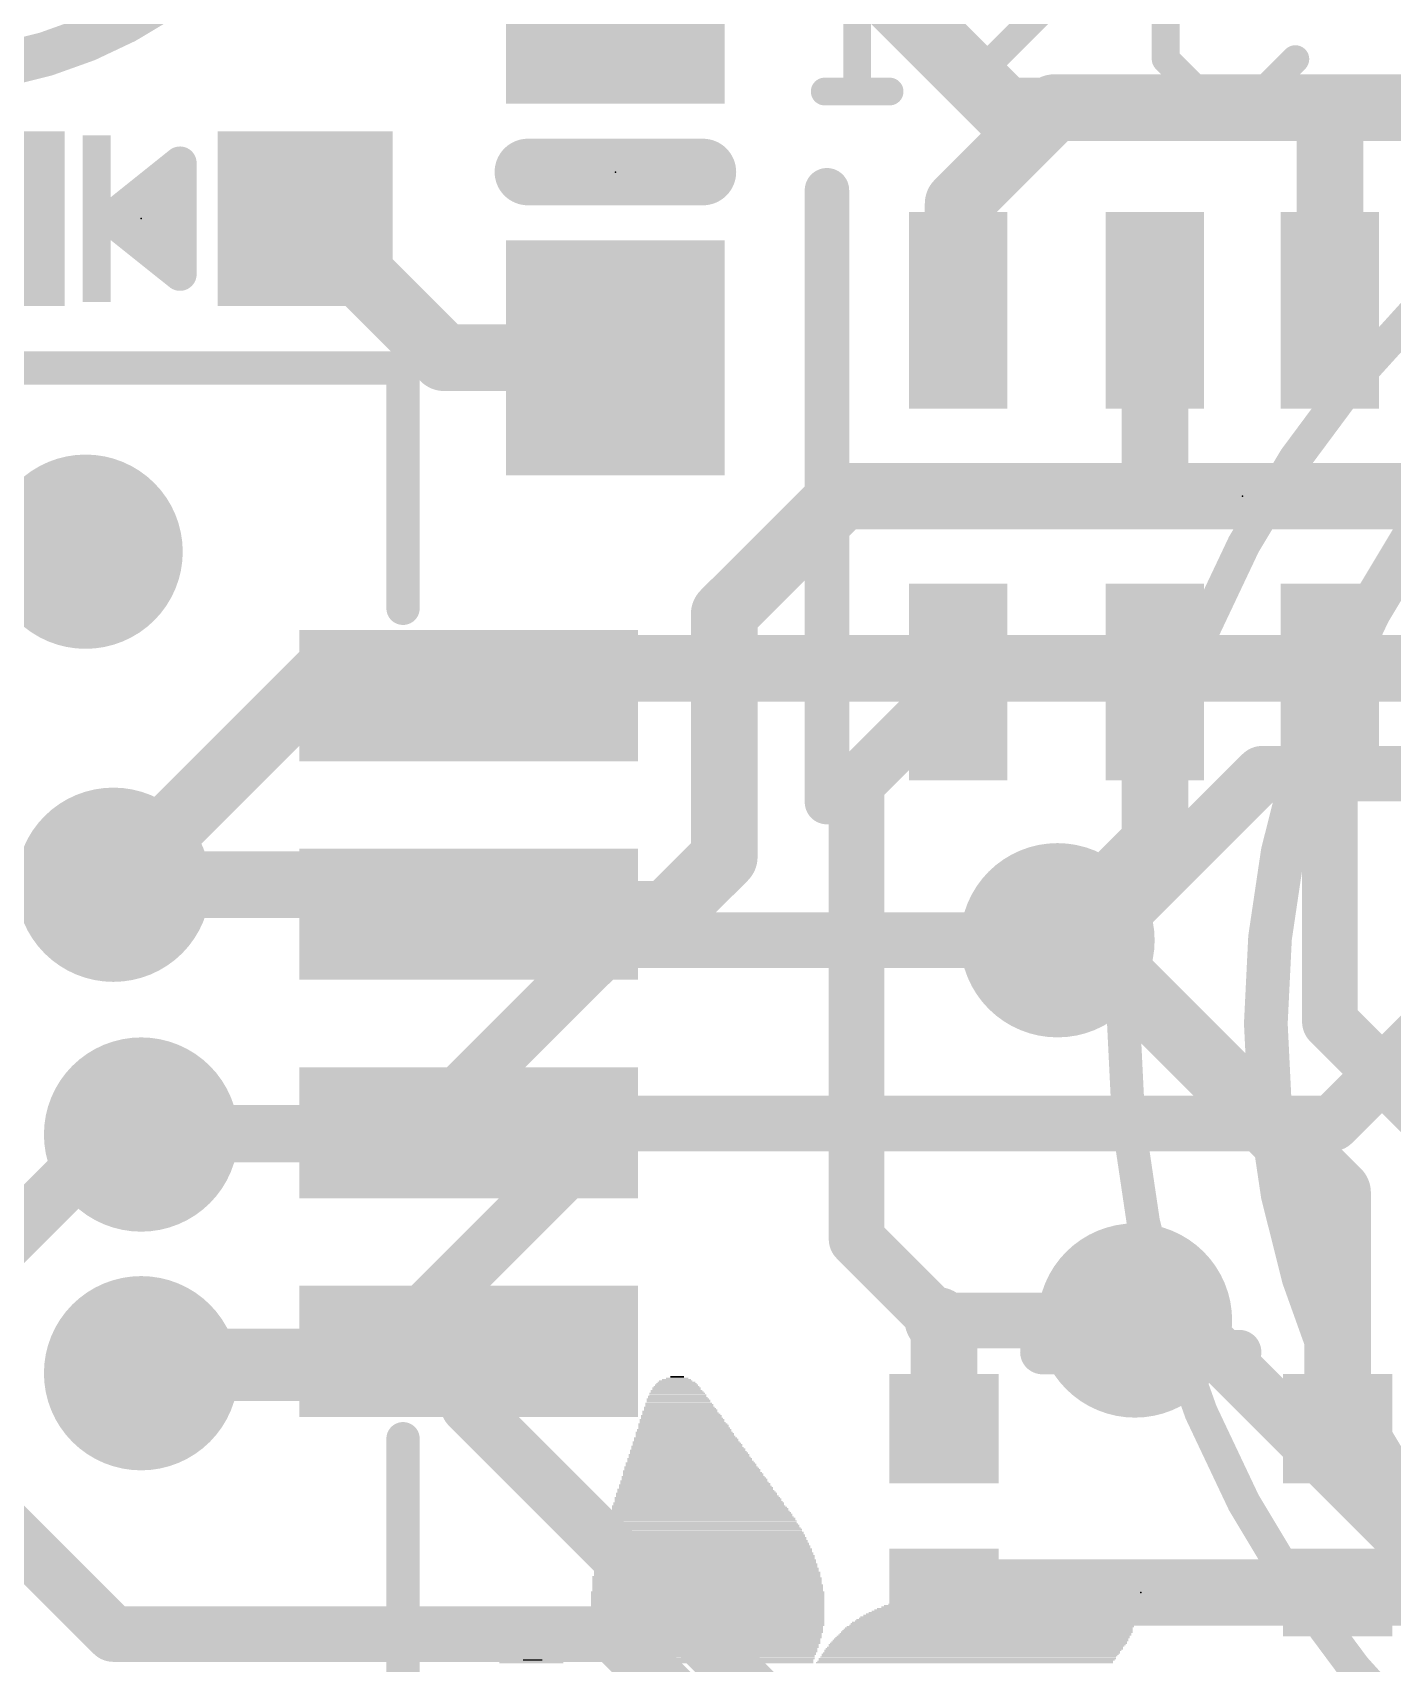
# Model space of a CAD drawing. Extents: x -0.1 to 25.5, y -0.1 to 17.9.
# Drawn here: x 3.06 to 9.28, y 5.96 to 13.42 of the extents above; entities that cross this region are included whole.
import ezdxf

# ---------------------------------------------------------------- set-up
doc = ezdxf.new("R2010")
doc.units = 0
for name, color, linetype in [('1', 12, 'CONTINUOUS'), ('16', 5, 'CONTINUOUS'), ('18', 110, 'CONTINUOUS'), ('21', 40, 'CONTINUOUS'), ('22', 6, 'CONTINUOUS'), ('23', 40, 'CONTINUOUS')]:
    doc.layers.add(name, color=color, linetype=linetype)

# ---------------------------------------------------------------- blocks, each defined once
blk = doc.blocks.new('RECT')
blk.add_solid([(-0.5, -0.5), (0.5, -0.5), (-0.5, 0.5), (0.5, 0.5)])
blk = doc.blocks.new('ROUNDV')
at = {"const_width": 0.5}
blk.add_lwpolyline([(0, -0.25, 1), (0, 0.25, 1), (0, -0.25)], format="xyb", dxfattribs=at)

msp = doc.modelspace()

# ---------------------------------------------------------------- linework, layer by layer
at = {"layer": '1'}
for points, const_width in [([(6.9376, 13.6364), (7.5671, 13.0069)], 0.3048), ([(7.7318, 13.081), (7.5671, 12.9164)], 0.3048), ([(8.9154, 13.081), (7.7318, 13.081)], 0.3048), ([(11.176, 13.081), (8.9154, 13.081)], 0.3048), ([(8.9928, 13.0036), (8.9154, 13.081)], 0.3048), ([(7.5671, 13.0069), (7.5671, 12.9164)], 0.3048), ([(8.9928, 12.153), (8.9928, 13.0036)], 0.3048), ([(7.5671, 12.9164), (7.2928, 12.6421)], 0.3048), ([(7.2928, 12.6421), (7.2928, 12.153)], 0.3048), ([(4.306, 12.573), (4.9426, 11.9364)], 0.3048), ([(8.1928, 12.153), (8.1928, 11.303)], 0.3048), ([(5.7252, 11.9364), (4.9426, 11.9364)], 0.3048), ([(6.223, 10.7645), (6.7615, 11.303)], 0.3048), ([(6.7615, 11.303), (8.1928, 11.303)], 0.3048), ([(9.8928, 11.303), (8.1928, 11.303)], 0.3048), ([(6.223, 9.652), (6.223, 10.7645)], 0.3048), ([(8.1928, 10.453), (8.1928, 9.7168)], 0.3048), ([(7.2928, 10.453), (6.828, 9.9882)], 0.254), ([(8.9928, 10.453), (8.9928, 9.63)], 0.254), ([(6.828, 9.9882), (6.828, 7.904)], 0.254), ([(7.747, 9.271), (8.1928, 9.7168)], 0.3048), ([(5.961, 9.39), (6.223, 9.652)], 0.3048), ([(8.9928, 9.63), (8.9928, 9.63)], 0.254), ([(8.9928, 9.63), (8.9928, 8.8981)], 0.254), ([(4.919, 9.525), (3.429, 9.525)], 0.3048), ([(5.054, 9.39), (4.919, 9.525)], 0.3048), ([(5.054, 9.39), (5.961, 9.39)], 0.3048), ([(7.747, 9.271), (7.874, 9.271)], 0.3048), ([(9.028, 8.117), (7.874, 9.271)], 0.3048), ([(9.8887, 8.0022), (8.9928, 8.8981)], 0.254), ([(3.564, 8.39), (3.556, 8.382)], 0.254), ([(5.054, 8.39), (3.564, 8.39)], 0.254), ([(9.028, 7.0365), (9.028, 8.117)], 0.3048), ([(6.828, 7.904), (7.2009, 7.5311)], 0.254), ([(7.228, 7.504), (7.2009, 7.5311)], 0.3048), ([(7.2009, 7.5311), (8.1014, 7.5311)], 0.254), ([(7.228, 7.504), (7.228, 7.0365)], 0.3048), ([(5.054, 7.39), (5.054, 7.366)], 0.3048), ([(3.556, 7.2898), (3.6322, 7.366)], 0.254), ([(3.6322, 7.366), (5.054, 7.366)], 0.254), ([(5.054, 7.366), (5.054, 7.139)], 0.254), ([(5.054, 7.139), (6.6565, 5.5365)], 0.254), ([(9.028, 6.2865), (7.228, 6.2865)], 0.3048), ([(9.028, 6.2865), (9.9695, 6.2865)], 0.3048)]:
    msp.add_lwpolyline(points, dxfattribs=dict(at, const_width=const_width))
for points, const_width in [([(7.7318, 13.1572, 1), (7.7318, 13.0048)], 0.1524), ([(7.7856, 13.0271, 1), (7.6779, 13.1349)], 0.1524), ([(8.9154, 13.1572, 1), (8.9154, 13.0048)], 0.1524), ([(8.9693, 13.1349, 1), (8.8615, 13.0271)], 0.1524), ([(8.9154, 13.0048, 1), (8.9154, 13.1572)], 0.1524), ([(7.6433, 13.0069, 1), (7.4909, 13.0069)], 0.1524), ([(7.5133, 12.953, 1), (7.621, 13.0607)], 0.1524), ([(9.069, 13.0036, 1), (8.9166, 13.0036)], 0.1524), ([(8.9389, 12.9497, 1), (9.0467, 13.0575)], 0.1524), ([(7.621, 12.8625, 1), (7.5133, 12.9703)], 0.1524), ([(7.4909, 12.9164, 1), (7.6433, 12.9164)], 0.1524), ([(7.5133, 12.9703, 1), (7.621, 12.8625)], 0.1524), ([(7.369, 12.6421, 1), (7.2166, 12.6421)], 0.1524), ([(7.2389, 12.6959, 1), (7.3467, 12.5882)], 0.1524), ([(4.3599, 12.6269, 1), (4.2521, 12.5191)], 0.1524), ([(8.269, 12.153, 1), (8.1166, 12.153)], 0.1524), ([(7.2166, 12.153, 1), (7.369, 12.153)], 0.1524), ([(8.9166, 12.153, 1), (9.069, 12.153)], 0.1524), ([(4.9426, 12.0126, 1), (4.9426, 11.8602)], 0.1524), ([(4.8888, 11.8825, 1), (4.9965, 11.9902)], 0.1524), ([(5.7252, 11.8602, 1), (5.7252, 12.0126)], 0.1524), ([(6.7615, 11.3792, 1), (6.7615, 11.2268)], 0.1524), ([(6.8154, 11.2491, 1), (6.7076, 11.3569)], 0.1524), ([(8.1928, 11.3792, 1), (8.1928, 11.2268)], 0.1524), ([(8.1928, 11.2268, 1), (8.1928, 11.3792)], 0.1524), ([(8.1166, 11.303, 1), (8.269, 11.303)], 0.1524), ([(6.2992, 10.7645, 1), (6.1468, 10.7645)], 0.1524), ([(6.1691, 10.8184, 1), (6.2769, 10.7106)], 0.1524), ([(8.269, 10.453, 1), (8.1166, 10.453)], 0.1524), ([(7.3377, 10.4081, 1), (7.2479, 10.4979)], 0.127), ([(9.0563, 10.453, 1), (8.9293, 10.453)], 0.127), ([(6.8915, 9.9882, 1), (6.7645, 9.9882)], 0.127), ([(6.7831, 10.0331, 1), (6.8729, 9.9433)], 0.127), ([(8.2467, 9.6629, 1), (8.1389, 9.7707)], 0.1524), ([(6.2769, 9.5981, 1), (6.1691, 9.7059)], 0.1524), ([(8.1166, 9.7168, 1), (8.269, 9.7168)], 0.1524), ([(6.1468, 9.652, 1), (6.2992, 9.652)], 0.1524), ([(9.0563, 9.63, 1), (8.9293, 9.63)], 0.127), ([(8.9479, 9.6749, 1), (9.0377, 9.5851)], 0.127), ([(9.0377, 9.5851, 1), (8.9479, 9.6749)], 0.127), ([(3.429, 9.6012, 1), (3.429, 9.4488)], 0.1524), ([(4.9729, 9.5789, 1), (4.8651, 9.4711)], 0.1524), ([(4.919, 9.4488, 1), (4.919, 9.6012)], 0.1524), ([(8.9293, 9.63, 1), (9.0563, 9.63)], 0.127), ([(5.054, 9.4662, 1), (5.054, 9.3138)], 0.1524), ([(5.0001, 9.3361, 1), (5.1079, 9.4439)], 0.1524), ([(5.9071, 9.4439, 1), (6.0149, 9.3361)], 0.1524), ([(5.961, 9.3138, 1), (5.961, 9.4662)], 0.1524), ([(7.747, 9.3472, 1), (7.747, 9.1948)], 0.1524), ([(7.9279, 9.3249, 1), (7.8201, 9.2171)], 0.1524), ([(7.874, 9.1948, 1), (7.874, 9.3472)], 0.1524), ([(7.6931, 9.3249, 1), (7.8009, 9.2171)], 0.1524), ([(9.0377, 8.943, 1), (8.9479, 8.8532)], 0.127), ([(8.9293, 8.8981, 1), (9.0563, 8.8981)], 0.127), ([(3.564, 8.4535, 1), (3.564, 8.3265)], 0.127), ([(3.6089, 8.3451, 1), (3.5191, 8.4349)], 0.127), ([(5.054, 8.3265, 1), (5.054, 8.4535)], 0.127), ([(3.5111, 8.4269, 1), (3.6009, 8.3371)], 0.127), ([(9.1042, 8.117, 1), (8.9518, 8.117)], 0.1524), ([(8.9741, 8.0631, 1), (9.0819, 8.1709)], 0.1524), ([(6.8729, 7.9489, 1), (6.7831, 7.8591)], 0.127), ([(6.7645, 7.904, 1), (6.8915, 7.904)], 0.127), ([(7.2548, 7.585, 1), (7.147, 7.4772)], 0.1524), ([(7.2009, 7.5946, 1), (7.2009, 7.4676)], 0.127), ([(7.3042, 7.504, 1), (7.1518, 7.504)], 0.1524), ([(7.156, 7.4862, 1), (7.2458, 7.576)], 0.127), ([(7.1741, 7.4501, 1), (7.2819, 7.5579)], 0.1524), ([(8.1014, 7.4676, 1), (8.1014, 7.5946)], 0.127), ([(5.1302, 7.39, 1), (4.9778, 7.39)], 0.1524), ([(3.6322, 7.4295, 1), (3.6322, 7.3025)], 0.127), ([(3.6771, 7.3211, 1), (3.5873, 7.4109)], 0.127), ([(5.1175, 7.366, 1), (4.9905, 7.366)], 0.127), ([(5.054, 7.3025, 1), (5.054, 7.4295)], 0.127), ([(3.5111, 7.3347, 1), (3.6009, 7.2449)], 0.127), ([(4.9778, 7.366, 1), (5.1302, 7.366)], 0.1524), ([(5.0989, 7.1839, 1), (5.0091, 7.0941)], 0.127), ([(4.9905, 7.139, 1), (5.1175, 7.139)], 0.127), ([(7.1518, 7.0365, 1), (7.3042, 7.0365)], 0.1524), ([(8.9518, 7.0365, 1), (9.1042, 7.0365)], 0.1524), ([(7.228, 6.3627, 1), (7.228, 6.2103)], 0.1524), ([(9.028, 6.3627, 1), (9.028, 6.2103)], 0.1524), ([(9.028, 6.2103, 1), (9.028, 6.3627)], 0.1524)]:
    msp.add_lwpolyline(points, format="xyb", dxfattribs=dict(at, const_width=const_width))
at = {"layer": '16'}
for points, const_width in [([(3.429, 9.525), (4.4196, 10.5156)], 0.3048), ([(4.4196, 10.5156), (20.0405, 10.5156)], 0.3048), ([(8.6834, 10.033), (8.0484, 9.398)], 0.254), ([(8.6834, 10.033), (20.2404, 10.033)], 0.254), ([(7.747, 9.271), (7.874, 9.398)], 0.254), ([(8.0484, 9.398), (7.874, 9.398)], 0.254), ([(5.715, 9.271), (4.826, 8.382)], 0.254), ([(5.715, 9.271), (7.747, 9.271)], 0.254), ([(9.779, 9.2075), (9.0043, 8.4328)], 0.254), ([(3.429, 8.382), (2.7813, 7.7343)], 0.254), ([(3.556, 8.382), (3.429, 8.382)], 0.254), ([(3.556, 8.382), (4.826, 8.382)], 0.254), ([(5.715, 8.4328), (4.572, 7.2898)], 0.254), ([(9.0043, 8.4328), (5.715, 8.4328)], 0.254), ([(8.1014, 7.5311), (8.3339, 7.5311)], 0.254), ([(9.675, 6.19), (8.3339, 7.5311)], 0.254), ([(4.572, 7.2898), (3.556, 7.2898)], 0.254), ([(2.7813, 6.7437), (3.429, 6.096)], 0.254), ([(3.429, 6.096), (5.715, 6.096)], 0.254), ([(5.715, 6.096), (7.62, 4.191)], 0.254)]:
    msp.add_lwpolyline(points, dxfattribs=dict(at, const_width=const_width))
for points, const_width in [([(4.4196, 10.5918, 1), (4.4196, 10.4394)], 0.1524), ([(4.4735, 10.4617, 1), (4.3657, 10.5695)], 0.1524), ([(8.6834, 10.0965, 1), (8.6834, 9.9695)], 0.127), ([(8.7283, 9.9881, 1), (8.6385, 10.0779)], 0.127), ([(3.3751, 9.5789, 1), (3.4829, 9.4711)], 0.1524), ([(7.874, 9.4615, 1), (7.874, 9.3345)], 0.127), ([(7.9189, 9.3531, 1), (7.8291, 9.4429)], 0.127), ([(8.0035, 9.4429, 1), (8.0933, 9.3531)], 0.127), ([(8.0484, 9.3345, 1), (8.0484, 9.4615)], 0.127), ([(5.715, 9.3345, 1), (5.715, 9.2075)], 0.127), ([(5.7599, 9.2261, 1), (5.6701, 9.3159)], 0.127), ([(7.7021, 9.3159, 1), (7.7919, 9.2261)], 0.127), ([(7.747, 9.2075, 1), (7.747, 9.3345)], 0.127), ([(3.429, 8.4455, 1), (3.429, 8.3185)], 0.127), ([(3.4739, 8.3371, 1), (3.3841, 8.4269)], 0.127), ([(3.556, 8.4455, 1), (3.556, 8.3185)], 0.127), ([(3.556, 8.3185, 1), (3.556, 8.4455)], 0.127), ([(4.826, 8.3185, 1), (4.826, 8.4455)], 0.127), ([(5.715, 8.4963, 1), (5.715, 8.3693)], 0.127), ([(5.7599, 8.3879, 1), (5.6701, 8.4777)], 0.127), ([(8.9594, 8.4777, 1), (9.0492, 8.3879)], 0.127), ([(9.0043, 8.3693, 1), (9.0043, 8.4963)], 0.127), ([(4.7811, 8.4269, 1), (4.8709, 8.3371)], 0.127), ([(8.1014, 7.5946, 1), (8.1014, 7.4676)], 0.127), ([(8.3788, 7.576, 1), (8.289, 7.4862)], 0.127), ([(8.3339, 7.4676, 1), (8.3339, 7.5946)], 0.127), ([(3.556, 7.3533, 1), (3.556, 7.2263)], 0.127), ([(4.5271, 7.3347, 1), (4.6169, 7.2449)], 0.127), ([(4.572, 7.2263, 1), (4.572, 7.3533)], 0.127), ([(3.429, 6.1595, 1), (3.429, 6.0325)], 0.127), ([(3.3841, 6.0511, 1), (3.4739, 6.1409)], 0.127), ([(5.7599, 6.1409, 1), (5.6701, 6.0511)], 0.127), ([(5.715, 6.0325, 1), (5.715, 6.1595)], 0.127)]:
    msp.add_lwpolyline(points, format="xyb", dxfattribs=dict(at, const_width=const_width))
at = {"layer": '21'}
for points, const_width in [([(2.54, 13.24, 1), (2.54, 17.24, 1), (2.54, 13.24)], 0.2032), ([(8.2643, 13.3254, 1), (8.2194, 13.2805)], 0.0635), ([(8.8574, 13.2805, 1), (8.8125, 13.3254)], 0.0635), ([(8.2101, 13.303, 1), (8.2736, 13.303)], 0.0635), ([(6.6826, 13.1864, 1), (6.6826, 13.1229)], 0.0635), ([(6.9792, 13.1229, 1), (6.9792, 13.1864)], 0.0635), ([(7.3063, 13.1864, 1), (7.3063, 13.1229)], 0.0635), ([(7.2839, 13.1771, 1), (7.3288, 13.1322)], 0.0635), ([(7.8995, 13.1229, 1), (7.8995, 13.1864)], 0.0635), ([(8.3901, 13.1864, 1), (8.3901, 13.1229)], 0.0635), ([(8.3677, 13.1322, 1), (8.4126, 13.1771)], 0.0635), ([(8.6642, 13.1771, 1), (8.7092, 13.1322)], 0.0635), ([(8.6867, 13.1229, 1), (8.6867, 13.1864)], 0.0635), ([(6.7992, 13.1547, 1), (6.8627, 13.1547)], 0.0635), ([(5.3252, 12.8626, 1), (5.3252, 12.7102)], 0.1524), ([(6.1252, 12.7102, 1), (6.1252, 12.8626)], 0.1524), ([(3.7021, 12.8397, 1), (3.7021, 12.7635)], 0.0762), ([(3.7719, 12.827, 1), (3.6957, 12.827)], 0.0762), ([(3.7576, 12.7972, 1), (3.71, 12.8568)], 0.0762), ([(3.7338, 12.7635, 1), (3.7338, 12.8397)], 0.0762), ([(6.7436, 12.703, 1), (6.642, 12.703)], 0.1016), ([(3.5116, 12.6873, 1), (3.5116, 12.6111)], 0.0762), ([(3.7338, 12.6111, 1), (3.7338, 12.6873)], 0.0762), ([(3.4401, 12.6028, 1), (3.3925, 12.5432)], 0.0762), ([(3.3925, 12.6028, 1), (3.4401, 12.5432)], 0.0762), ([(3.5116, 12.5349, 1), (3.5116, 12.4587)], 0.0762), ([(3.7338, 12.4587, 1), (3.7338, 12.5349)], 0.0762), ([(3.7021, 12.3825, 1), (3.7021, 12.3063)], 0.0762), ([(3.7338, 12.3063, 1), (3.7338, 12.3825)], 0.0762), ([(3.6957, 12.319, 1), (3.7719, 12.319)], 0.0762), ([(3.71, 12.2892, 1), (3.7576, 12.3488)], 0.0762), ([(4.7921, 11.89, 1), (4.7159, 11.89)], 0.0762), ([(4.754, 11.8519, 1), (4.754, 11.9281)], 0.0762), ([(4.7159, 10.79, 1), (4.7921, 10.79)], 0.0762), ([(6.642, 9.903, 1), (6.7436, 9.903)], 0.1016), ([(7.678, 7.4373, 1), (7.678, 7.3357)], 0.1016), ([(8.578, 7.3357, 1), (8.578, 7.4373)], 0.1016), ([(4.7921, 6.99, 1), (4.7159, 6.99)], 0.0762)]:
    msp.add_lwpolyline(points, format="xyb", dxfattribs=dict(at, const_width=const_width))
for points, const_width in [([(6.8309, 13.1547), (6.8309, 14.0444)], 0.127), ([(8.2418, 13.8961), (8.2418, 13.303)], 0.127), ([(7.3063, 13.1547), (7.8995, 13.7478)], 0.127), ([(8.2418, 13.303), (8.3901, 13.1547)], 0.127), ([(8.6867, 13.1547), (8.835, 13.303)], 0.127), ([(6.6826, 13.1547), (6.9792, 13.1547)], 0.127), ([(7.8995, 13.1547), (7.3063, 13.1547)], 0.127), ([(8.3901, 13.1547), (8.6867, 13.1547)], 0.127), ([(6.1252, 12.7864), (5.3252, 12.7864)], 0.3048), ([(3.7338, 12.827), (3.4163, 12.573)], 0.1524), ([(3.7021, 12.8016), (3.7338, 12.8016)], 0.1524), ([(3.7338, 12.319), (3.7338, 12.827)], 0.1524), ([(6.6928, 9.903), (6.6928, 12.703)], 0.2032), ([(3.5116, 12.6492), (3.7338, 12.6492)], 0.1524), ([(3.4163, 12.573), (3.7338, 12.319)], 0.1524), ([(3.5116, 12.4968), (3.7338, 12.4968)], 0.1524), ([(3.7021, 12.3444), (3.7338, 12.3444)], 0.1524), ([(2.154, 11.89), (4.754, 11.89)], 0.1524), ([(4.754, 11.89), (4.754, 10.79)], 0.1524), ([(7.678, 7.3865), (8.578, 7.3865)], 0.2032), ([(4.754, 6.99), (4.754, 5.79)], 0.1524)]:
    msp.add_lwpolyline(points, dxfattribs=dict(at, const_width=const_width))
at = {"layer": '22'}
for points, const_width in [([(12.7, 4.24, 1), (12.7, 13.54, 1), (12.7, 4.24)], 0.1524), ([(12.7, 4.89, 1), (12.7, 12.89, 1), (12.7, 4.89)], 0.2)]:
    msp.add_lwpolyline(points, format="xyb", dxfattribs=dict(at, const_width=const_width))
at = {"layer": '23'}
for p in [(5.7252, 12.7864), (3.556, 12.573), (8.5928, 11.303), (8.128, 6.2865)]:
    msp.add_point(p, dxfattribs=at)

# ---------------------------------------------------------------- block references
at = {"layer": '1', "xscale": 1.075, "rotation": 270}
for p in [(5.7252, 13.6364), (5.7252, 11.9364)]:
    msp.add_blockref('RECT', p, dxfattribs=at)
at = {"layer": '1'}
for p, xscale, yscale, rotation in [((2.806, 12.573), 0.8, 0.8, 90), ((4.306, 12.573), 0.8, 0.8, 90), ((7.2928, 12.153), 0.45, 0.9, 180), ((8.1928, 12.153), 0.45, 0.9, 180), ((8.9928, 12.153), 0.45, 0.9, 180), ((7.2928, 10.453), 0.45, 0.9, 180), ((8.1928, 10.453), 0.45, 0.9, 180), ((8.9928, 10.453), 0.45, 0.9, 180), ((7.228, 7.0365), 0.5, 0.5, 90), ((9.028, 7.0365), 0.5, 0.5, 90), ((7.228, 6.2865), 0.4, 0.5, 90), ((9.028, 6.2865), 0.4, 0.5, 90)]:
    msp.add_blockref('RECT', p, dxfattribs=dict(at, xscale=xscale, yscale=yscale, rotation=rotation))
at = {"layer": '1', "xscale": 1.55, "yscale": 0.6}
for p in [(5.054, 10.39), (5.054, 9.39), (5.054, 8.39), (5.054, 7.39)]:
    msp.add_blockref('RECT', p, dxfattribs=at)
at = {"layer": '18', "xscale": 0.889, "yscale": 0.889}
for p in [(3.302, 11.049), (3.302, 11.049), (3.429, 9.525), (3.429, 9.525), (7.747, 9.271), (7.747, 9.271), (3.556, 8.382), (3.556, 8.382), (8.1014, 7.5311), (8.1014, 7.5311), (3.556, 7.2898), (3.556, 7.2898)]:
    msp.add_blockref('ROUNDV', p, dxfattribs=at)
at = {"layer": '21', "xscale": 0.762, "yscale": 0.127, "rotation": 90}
msp.add_blockref('RECT', (3.3528, 12.573), dxfattribs=at)
at = {"layer": '22', "rotation": 180}
for p, xscale, yscale in [((6.0046, 7.2415), 0.1842, 0.0064), ((6.0046, 7.2479), 0.1714, 0.0063), ((6.0014, 7.2542), 0.1524, 0.0064), ((6.0046, 7.2606), 0.1334, 0.0063), ((6.0078, 7.2669), 0.1016, 0.0064), ((6.0077, 7.2733), 0.0635, 0.0063), ((6.0109, 7.1717), 0.2857, 0.0063), ((6.0141, 7.1653), 0.2921, 0.0064), ((6.0077, 7.1844), 0.2667, 0.0063), ((6.0109, 7.178), 0.2731, 0.0064), ((6.0078, 7.1971), 0.254, 0.0063), ((6.0109, 7.1907), 0.2603, 0.0064), ((6.0077, 7.2034), 0.2413, 0.0064), ((6.0046, 7.2098), 0.235, 0.0063), ((6.0046, 7.2225), 0.2222, 0.0063), ((6.0046, 7.2161), 0.2222, 0.0064), ((6.0046, 7.2288), 0.2096, 0.0064), ((6.0046, 7.2352), 0.1968, 0.0063), ((6.0268, 7.0955), 0.3683, 0.0063), ((6.0268, 7.0891), 0.3683, 0.0064), ((6.0204, 7.1145), 0.3429, 0.0064), ((6.0236, 7.1082), 0.3493, 0.0063), ((6.0268, 7.1018), 0.3556, 0.0064), ((6.0236, 7.1209), 0.3365, 0.0063), ((6.0173, 7.1336), 0.3238, 0.0063), ((6.0205, 7.1272), 0.3302, 0.0064), ((6.0141, 7.1526), 0.3048, 0.0064), ((6.0173, 7.1463), 0.3112, 0.0063), ((6.0173, 7.1399), 0.3112, 0.0064), ((6.0141, 7.159), 0.2921, 0.0063), ((6.0395, 7.0193), 0.4445, 0.0063), ((6.0427, 7.0129), 0.4508, 0.0064), ((6.0395, 7.032), 0.4318, 0.0063), ((6.0395, 7.0256), 0.4318, 0.0064), ((6.0332, 7.0574), 0.4064, 0.0063), ((6.0363, 7.051), 0.4127, 0.0064), ((6.0363, 7.0447), 0.4127, 0.0063), ((6.0395, 7.0383), 0.4191, 0.0064), ((6.0331, 7.0637), 0.3937, 0.0064), ((6.03, 7.0764), 0.3874, 0.0064), ((6.03, 7.0701), 0.3874, 0.0063), ((6.03, 7.0828), 0.3746, 0.0063), ((6.0554, 6.9367), 0.527, 0.0064), ((6.0522, 6.9558), 0.508, 0.0063), ((6.0554, 6.9494), 0.5144, 0.0064), ((6.0585, 6.9431), 0.5207, 0.0063), ((6.0522, 6.9685), 0.4953, 0.0063), ((6.049, 6.9748), 0.4889, 0.0064), ((6.0554, 6.9621), 0.5016, 0.0064), ((6.0458, 6.9939), 0.4699, 0.0063), ((6.049, 6.9875), 0.4763, 0.0064), ((6.049, 6.9812), 0.4763, 0.0063), ((6.0427, 7.0066), 0.4508, 0.0063), ((6.0459, 7.0002), 0.4572, 0.0064), ((6.0681, 6.8796), 0.5906, 0.0063), ((6.0712, 6.8732), 0.5969, 0.0064), ((6.0712, 6.8669), 0.5969, 0.0063), ((6.0649, 6.8986), 0.5715, 0.0064), ((6.0649, 6.8923), 0.5715, 0.0063), ((6.0681, 6.8859), 0.5778, 0.0064), ((6.0617, 6.9177), 0.5525, 0.0063), ((6.0617, 6.9113), 0.5525, 0.0064), ((6.0649, 6.905), 0.5588, 0.0063), ((6.0586, 6.9304), 0.5334, 0.0063), ((6.0617, 6.924), 0.5397, 0.0064), ((6.0839, 6.797), 0.6731, 0.0064), ((6.0871, 6.7907), 0.6795, 0.0063), ((6.0808, 6.8161), 0.654, 0.0063), ((6.084, 6.8097), 0.6604, 0.0064), ((6.0871, 6.8034), 0.6667, 0.0063), ((6.0744, 6.8415), 0.6287, 0.0063), ((6.0776, 6.8351), 0.635, 0.0064), ((6.0808, 6.8288), 0.6414, 0.0063), ((6.0808, 6.8224), 0.6414, 0.0064), ((6.0744, 6.8542), 0.6159, 0.0063), ((6.0713, 6.8605), 0.6096, 0.0064), ((6.0776, 6.8478), 0.6223, 0.0064), ((6.0998, 6.7208), 0.7557, 0.0064), ((6.103, 6.7145), 0.762, 0.0063), ((6.0998, 6.7272), 0.7429, 0.0063), ((6.0967, 6.7399), 0.7366, 0.0063), ((6.0967, 6.7335), 0.7366, 0.0064), ((6.0966, 6.7462), 0.7239, 0.0064), ((6.0903, 6.7589), 0.7112, 0.0064), ((6.0935, 6.7526), 0.7176, 0.0063), ((6.0871, 6.778), 0.6921, 0.0063), ((6.0903, 6.7716), 0.6985, 0.0064), ((6.0935, 6.7653), 0.7048, 0.0063), ((6.0903, 6.7843), 0.6858, 0.0064), ((6.1157, 6.6383), 0.8382, 0.0063), ((6.1125, 6.6573), 0.8191, 0.0064), ((6.1157, 6.651), 0.8255, 0.0063), ((6.1189, 6.6446), 0.8318, 0.0064), ((6.1093, 6.6764), 0.8001, 0.0063), ((6.1125, 6.67), 0.8065, 0.0064), ((6.1125, 6.6637), 0.8065, 0.0063), ((6.1062, 6.6827), 0.7938, 0.0064), ((6.1062, 6.6954), 0.781, 0.0064), ((6.1062, 6.6891), 0.781, 0.0063), ((6.103, 6.7081), 0.762, 0.0064), ((6.1062, 6.7018), 0.7684, 0.0063), ((6.1252, 6.5811), 0.8953, 0.0064), ((6.1284, 6.5748), 0.9017, 0.0063), ((6.1284, 6.5684), 0.9017, 0.0064), ((6.122, 6.6002), 0.8763, 0.0063), ((6.1252, 6.5938), 0.8827, 0.0064), ((6.1252, 6.5875), 0.8827, 0.0063), ((6.1189, 6.6192), 0.8572, 0.0064), ((6.1221, 6.6129), 0.8636, 0.0063), ((6.1221, 6.6065), 0.8636, 0.0064), ((6.1189, 6.6319), 0.8446, 0.0064), ((6.122, 6.6256), 0.8509, 0.0063), ((6.1316, 6.5049), 0.9588, 0.0064), ((6.1348, 6.4986), 0.9652, 0.0063), ((6.1348, 6.4922), 0.9652, 0.0064), ((6.1347, 6.5113), 0.9525, 0.0063), ((6.1316, 6.5176), 0.9462, 0.0064), ((6.1284, 6.543), 0.9271, 0.0064), ((6.1316, 6.5367), 0.9334, 0.0063), ((6.1316, 6.5303), 0.9334, 0.0064), ((6.1348, 6.524), 0.9398, 0.0063), ((6.1284, 6.5621), 0.9144, 0.0063), ((6.1284, 6.5557), 0.9144, 0.0064), ((6.1316, 6.5494), 0.9208, 0.0063), ((6.1379, 6.4287), 1.0097, 0.0064), ((6.1379, 6.4224), 1.0097, 0.0063), ((6.1411, 6.416), 1.016, 0.0064), ((6.1348, 6.4605), 0.9906, 0.0063), ((6.1379, 6.4541), 0.9969, 0.0064), ((6.1379, 6.4478), 0.9969, 0.0063), ((6.1379, 6.4414), 0.9969, 0.0064), ((6.1411, 6.4351), 1.0033, 0.0063), ((6.1347, 6.4795), 0.9779, 0.0064), ((6.1347, 6.4732), 0.9779, 0.0063), ((6.1379, 6.4668), 0.9843, 0.0064), ((6.1379, 6.4859), 0.9715, 0.0063), ((6.1411, 6.3589), 1.0414, 0.0063), ((6.1443, 6.3525), 1.0478, 0.0064), ((6.1443, 6.3462), 1.0478, 0.0063), ((6.1443, 6.3398), 1.0478, 0.0064), ((6.1411, 6.397), 1.0287, 0.0063), ((6.1411, 6.3906), 1.0287, 0.0064), ((6.1411, 6.3843), 1.0287, 0.0063), ((6.1443, 6.3779), 1.035, 0.0064), ((6.1443, 6.3716), 1.035, 0.0063), ((6.1443, 6.3652), 1.035, 0.0064), ((6.1411, 6.4097), 1.016, 0.0063), ((6.1411, 6.4033), 1.016, 0.0064), ((6.1475, 6.289), 1.0668, 0.0064), ((6.1475, 6.2827), 1.0668, 0.0063), ((6.1475, 6.2763), 1.0668, 0.0064), ((6.1475, 6.27), 1.0668, 0.0063), ((6.1443, 6.3335), 1.0478, 0.0063), ((6.1443, 6.3271), 1.0478, 0.0064), ((6.1474, 6.3208), 1.0541, 0.0063), ((6.1474, 6.3144), 1.0541, 0.0064), ((6.1474, 6.3081), 1.0541, 0.0063), ((6.1474, 6.3017), 1.0541, 0.0064), ((6.1474, 6.2954), 1.0541, 0.0063), ((7.5698, 6.27), 0.8763, 0.0063), ((7.5857, 6.2763), 0.7937, 0.0064), ((6.1475, 6.2636), 1.0668, 0.0064), ((6.1475, 6.2573), 1.0668, 0.0063), ((6.1475, 6.2509), 1.0668, 0.0064), ((6.1475, 6.2446), 1.0668, 0.0063), ((6.1475, 6.2382), 1.0668, 0.0064), ((6.1475, 6.2319), 1.0668, 0.0063), ((6.1475, 6.2255), 1.0668, 0.0064), ((6.1475, 6.2192), 1.0668, 0.0063), ((6.1475, 6.2128), 1.0668, 0.0064), ((6.1475, 6.2065), 1.0668, 0.0063), ((6.1506, 6.2001), 1.0605, 0.0064), ((6.1506, 6.1938), 1.0605, 0.0063), ((7.4841, 6.1938), 1.2001, 0.0063), ((7.4905, 6.2001), 1.1874, 0.0064), ((7.4937, 6.2065), 1.1684, 0.0063), ((7.4968, 6.2128), 1.1493, 0.0064), ((7.5063, 6.2192), 1.1303, 0.0063), ((7.5095, 6.2255), 1.1113, 0.0064), ((7.5159, 6.2319), 1.0858, 0.0063), ((7.5254, 6.2382), 1.0668, 0.0064), ((7.5318, 6.2446), 1.0414, 0.0063), ((7.5413, 6.2509), 1.0096, 0.0064), ((7.5476, 6.2573), 0.9715, 0.0063), ((7.5571, 6.2636), 0.9271, 0.0064), ((6.1506, 6.1874), 1.0605, 0.0064), ((6.1506, 6.1811), 1.0605, 0.0063), ((6.1506, 6.1747), 1.0605, 0.0064), ((6.1506, 6.1684), 1.0605, 0.0063), ((6.1506, 6.162), 1.0605, 0.0064), ((6.1506, 6.1557), 1.0605, 0.0063), ((6.1506, 6.1493), 1.0605, 0.0064), ((6.1506, 6.143), 1.0605, 0.0063), ((6.1506, 6.1303), 1.0477, 0.0063), ((6.1506, 6.1239), 1.0477, 0.0064), ((6.1506, 6.1176), 1.0477, 0.0063), ((6.1538, 6.1366), 1.0541, 0.0064), ((7.4302, 6.1176), 1.3208, 0.0063), ((7.4333, 6.1239), 1.3145, 0.0064), ((7.4397, 6.1303), 1.3144, 0.0063), ((7.446, 6.1366), 1.3017, 0.0064), ((7.4492, 6.143), 1.2954, 0.0063), ((7.4524, 6.1493), 1.289, 0.0064), ((7.4587, 6.1557), 1.2763, 0.0063), ((7.4587, 6.162), 1.2637, 0.0064), ((7.4651, 6.1684), 1.251, 0.0063), ((7.4683, 6.1747), 1.2446, 0.0064), ((7.4746, 6.1811), 1.2319, 0.0063), ((7.4778, 6.1874), 1.2128, 0.0064), ((6.1506, 6.1112), 1.0477, 0.0064), ((6.1506, 6.0985), 1.0351, 0.0064), ((6.1506, 6.0922), 1.0351, 0.0063), ((6.1506, 6.0858), 1.0351, 0.0064), ((6.1538, 6.1049), 1.0414, 0.0063), ((6.1538, 6.0795), 1.0287, 0.0063), ((6.1506, 6.0731), 1.0223, 0.0064), ((6.1506, 6.0668), 1.0223, 0.0063), ((6.1506, 6.0604), 1.0223, 0.0064), ((6.1506, 6.0477), 1.0097, 0.0064), ((6.1506, 6.0414), 1.0097, 0.0063), ((6.1538, 6.0541), 1.016, 0.0063), ((7.3793, 6.0477), 1.3589, 0.0064), ((7.3762, 6.0414), 1.3526, 0.0063), ((7.3857, 6.0541), 1.3589, 0.0063), ((7.3889, 6.0604), 1.3526, 0.0064), ((7.3952, 6.0668), 1.3525, 0.0063), ((7.3984, 6.0731), 1.3462, 0.0064), ((7.4048, 6.0795), 1.3462, 0.0063), ((7.4079, 6.0858), 1.3399, 0.0064), ((7.4143, 6.0922), 1.3398, 0.0063), ((7.4174, 6.0985), 1.3335, 0.0064), ((7.4238, 6.1049), 1.3335, 0.0063), ((7.427, 6.1112), 1.3272, 0.0064), ((5.3442, 5.9715), 0.2096, 0.0064), ((5.3473, 5.9779), 0.0889, 0.0063), ((6.1506, 6.0287), 0.9969, 0.0063), ((6.1506, 6.0223), 0.9969, 0.0064), ((6.1538, 6.035), 1.0033, 0.0064), ((6.1538, 6.016), 0.9906, 0.0063), ((5.9125, 6.0096), 0.508, 0.0064), ((5.9125, 6.0033), 0.4953, 0.0063), ((5.9093, 5.9969), 0.4889, 0.0064), ((5.9062, 5.9906), 0.4826, 0.0063), ((5.9061, 5.9842), 0.4699, 0.0064), ((5.9061, 5.9779), 0.4699, 0.0063), ((5.9062, 5.9715), 0.4572, 0.0064), ((6.4269, 6.0096), 0.4318, 0.0064), ((6.4332, 6.0033), 0.4191, 0.0063), ((6.4332, 5.9969), 0.4064, 0.0064), ((6.4364, 5.9906), 0.4, 0.0063), ((6.4395, 5.9842), 0.3937, 0.0064), ((6.4396, 5.9779), 0.381, 0.0063), ((6.4427, 5.9715), 0.3747, 0.0064), ((7.3254, 5.9715), 1.3526, 0.0064), ((7.3349, 5.9842), 1.3589, 0.0064), ((7.3317, 5.9779), 1.3525, 0.0063), ((7.3381, 5.9906), 1.3526, 0.0063), ((7.3476, 6.0033), 1.3589, 0.0063), ((7.3444, 5.9969), 1.3525, 0.0064), ((7.3539, 6.0096), 1.3589, 0.0064), ((7.3603, 6.0223), 1.3589, 0.0064), ((7.3571, 6.016), 1.3525, 0.0063), ((7.3666, 6.0287), 1.3589, 0.0063), ((7.3698, 6.035), 1.3525, 0.0064), ((5.341, 5.9652), 0.2921, 0.0063), ((5.903, 5.9652), 0.4508, 0.0063), ((6.4459, 5.9652), 0.3683, 0.0063), ((7.3222, 5.9652), 1.3589, 0.0063)]:
    msp.add_blockref('RECT', p, dxfattribs=dict(at, xscale=xscale, yscale=yscale))

doc.saveas('drawing.dxf')
